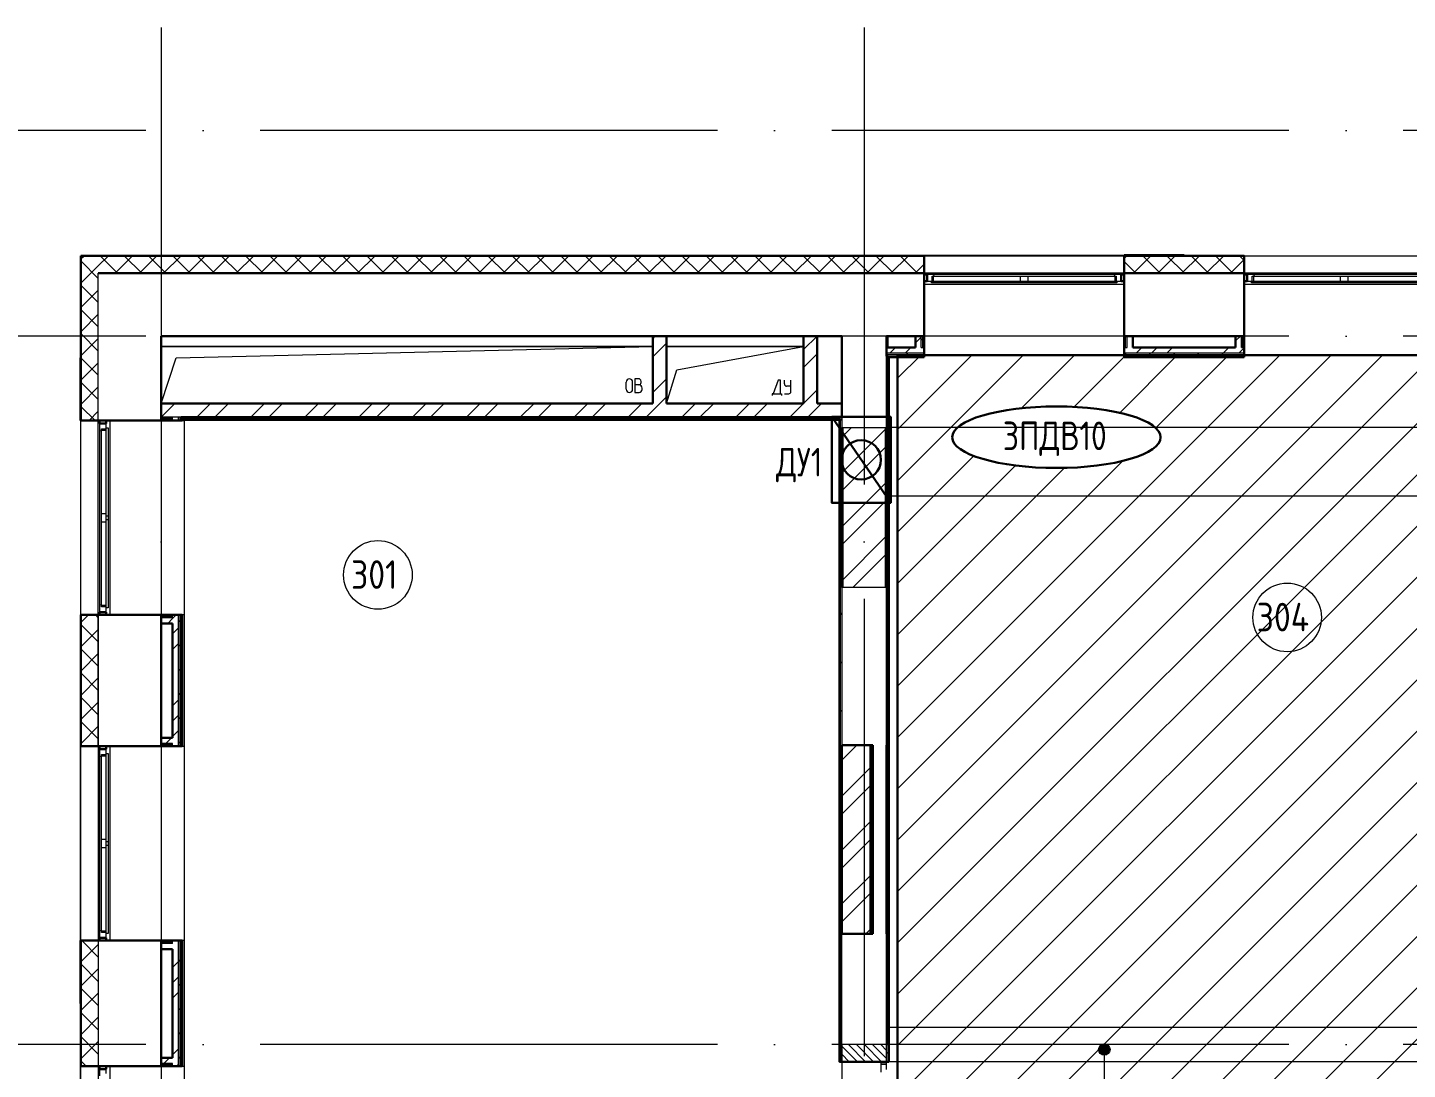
# Model space of a CAD drawing. Header units: millimetres. Extents: x -259809 to 472825, y -397243 to 31861.
# Drawn here: x 243002 to 255074, y -362069 to -352952 of the extents above; entities that cross this region are included whole.
import ezdxf

# ---------------------------------------------------------------- set-up
doc = ezdxf.new("R2010")
doc.units = ezdxf.units.MM
for name, pattern in [('ADSK_Линия сетки', [25, 20, -2.5, 0, -2.5]), ('ADSK_Сверху', [450, 300, -150]), ('ADSK_Штриховая_ш2 п1_5', [4.5, 3, -1.5])]:
    doc.linetypes.add(name, pattern=pattern)
for name, color, linetype, lineweight in [('_ Окна', 252, 'Continuous', 30), ('Аннотация', 252, 'Continuous', 18), ('Двери', 252, 'Continuous', 9), ('Линии', 7, 'Continuous', 9), ('лс', 5, 'Continuous', 30), ('Марки помещений', 252, 'Continuous', 20), ('Ограждение', 252, 'Continuous', 9), ('Окна', 252, 'Continuous', 9), ('Оси', 252, 'Continuous', 9), ('Перекрытие', 252, 'Continuous', 18), ('Стены внутренние', 252, 'Continuous', 18), ('Стены наружные', 252, 'Continuous', 18), ('Стены штриховка', 7, 'Continuous', 9)]:
    doc.layers.add(name, color=color, linetype=linetype, lineweight=lineweight)
doc.layers.add('СОТ', color=7, linetype='Continuous')
doc.styles.add('GOST 2.304 type A', font='', dxfattribs={"height": 250})
doc.styles.add('GOST Common_2', font='', dxfattribs={"width": 0.9, "height": 250})
doc.styles.get('GOST 2.304 type A').set_extended_font_data('GOST 2.304 type A')
doc.styles.get('GOST Common_2').set_extended_font_data('GOST type B')

# ---------------------------------------------------------------- blocks, each defined once
blk = doc.blocks.new('3 этаж')
at = {"layer": 'Аннотация', "lineweight": 9, "true_color": 0x636466}
h = blk.add_hatch(color=251, dxfattribs=at)
edge = h.paths.add_edge_path()
edge.add_arc((252422, -9207), 50, 0, 360)
at = {"color": 251, "lineweight": 18, "true_color": 0x636466}
for p, q in [((248471, -3053), (244171, -3053)), ((244303, -3153), (248471, -3053)), ((249791, -3053), (248591, -3053)), ((248681, -3257), (249791, -3053)), ((244171, -3553), (244303, -3153)), ((248591, -3553), (248681, -3257)), ((248238, -3427), (248238, -3365)), ((248295, -3427), (248295, -3365)), ((248346, -3336), (248316, -3336)), ((248316, -3336), (248316, -3456)), ((248369, -3369), (248369, -3359)), ((249570, -3348), (249526, -3468)), ((249589, -3348), (249570, -3348)), ((249589, -3468), (249589, -3348)), ((249623, -3382), (249623, -3348)), ((249681, -3448), (249681, -3348)), ((248349, -3389), (248316, -3389)), ((248316, -3456), (248352, -3456)), ((248379, -3429), (248379, -3419)), ((249516, -3468), (249516, -3483)), ((249526, -3468), (249516, -3468)), ((249526, -3468), (249589, -3468)), ((249589, -3468), (249599, -3468)), ((249599, -3468), (249599, -3483)), ((249623, -3468), (249661, -3468)), ((249681, -3402), (249643, -3402))]:
    blk.add_line(p, q, dxfattribs=at)
for centre, radius, start, end in [((248267, -3365), 28.7, 0, 180), ((248346, -3359), 23.3, 0, 90), ((248349, -3369), 20, 270, 0), ((248267, -3427), 28.7, 180, 0), ((248349, -3419), 30, 0, 90), ((248352, -3429), 26.7, 270, 0), ((249643, -3382), 20, 180, 270), ((249661, -3448), 20, 270, 0)]:
    blk.add_arc(centre, radius, start, end, dxfattribs=at)
at = {"layer": '_ Окна', "color": 251, "true_color": 0x636466}
for p, q in [((250871, -2423), (250846, -2423)), ((250846, -2481), (250871, -2481)), ((250871, -2481), (250871, -2423)), ((252596, -2423), (252571, -2423)), ((252571, -2423), (252571, -2481)), ((252571, -2481), (252596, -2481)), ((253671, -2423), (253646, -2423)), ((253646, -2481), (253671, -2481)), ((253671, -2481), (253671, -2423)), ((243631, -3703), (243631, -3728)), ((243631, -3728), (243689, -3728)), ((243689, -3728), (243689, -3703)), ((243689, -5378), (243631, -5378)), ((243631, -5378), (243631, -5403)), ((243689, -5403), (243689, -5378)), ((243631, -6553), (243631, -6578)), ((243631, -6578), (243689, -6578)), ((243689, -6578), (243689, -6553)), ((243689, -8228), (243631, -8228)), ((243631, -8228), (243631, -8253)), ((243689, -8253), (243689, -8228)), ((243631, -9353), (243631, -9378)), ((243631, -9378), (243689, -9378)), ((243689, -9378), (243689, -9353))]:
    blk.add_line(p, q, dxfattribs=at)
at = {"layer": '_ Окна', "color": 251, "lineweight": 18, "true_color": 0x636466}
for p, q in [((250931, -2423), (250871, -2423)), ((250871, -2423), (250871, -2481)), ((250871, -2481), (250909, -2481)), ((250917, -2481), (250917, -2440)), ((250917, -2440), (250929, -2440)), ((250935, -2440), (250931, -2423)), ((252512, -2423), (252507, -2440)), ((252571, -2423), (252512, -2423)), ((252513, -2440), (252525, -2440)), ((252525, -2440), (252525, -2481)), ((252533, -2481), (252571, -2481)), ((252571, -2481), (252571, -2423)), ((253731, -2423), (253671, -2423)), ((253671, -2423), (253671, -2481)), ((253671, -2481), (253709, -2481)), ((253717, -2481), (253717, -2440)), ((253717, -2440), (253729, -2440)), ((253735, -2440), (253731, -2423)), ((243689, -3728), (243631, -3728)), ((243631, -3728), (243631, -3788)), ((243689, -3766), (243689, -3728)), ((243631, -3788), (243648, -3792)), ((243648, -3774), (243689, -3774)), ((243648, -3786), (243648, -3774)), ((243648, -5314), (243631, -5319)), ((243631, -5319), (243631, -5378)), ((243631, -5378), (243689, -5378)), ((243648, -5332), (243648, -5320)), ((243689, -5332), (243648, -5332)), ((243689, -5378), (243689, -5340)), ((243689, -6578), (243631, -6578)), ((243631, -6578), (243631, -6638)), ((243631, -6638), (243648, -6642)), ((243648, -6624), (243689, -6624)), ((243648, -6636), (243648, -6624)), ((243689, -6616), (243689, -6578)), ((243648, -8164), (243631, -8169)), ((243631, -8169), (243631, -8228)), ((243648, -8182), (243648, -8170)), ((243689, -8182), (243648, -8182)), ((243689, -8228), (243689, -8190)), ((243631, -8228), (243689, -8228)), ((243689, -9378), (243631, -9378)), ((243631, -9378), (243631, -9438)), ((243689, -9416), (243689, -9378))]:
    blk.add_line(p, q, dxfattribs=at)
at = {"layer": 'Аннотация', "color": 251, "lineweight": 9, "true_color": 0x636466}
blk.add_line((252422, -9207), (252422, -9993), dxfattribs=at)
blk.add_circle((252422, -9207), 50, dxfattribs=at)
at = {"layer": 'Двери', "color": 251, "linetype": 'ADSK_Штриховая_ш2 п1_5', "true_color": 0x636466}
for p, q in [((250126, -9163), (250126, -9313)), ((250516, -9313), (250516, -9163)), ((250126, -9313), (250516, -9313))]:
    blk.add_line(p, q, dxfattribs=at)
at = {"layer": 'Двери', "color": 251, "linetype": 'Continuous', "lineweight": 18, "true_color": 0x636466}
for p, q in [((250183, -9163), (250333, -9313)), ((250253, -9163), (250403, -9313)), ((250324, -9163), (250474, -9313)), ((250395, -9163), (250516, -9285)), ((250466, -9163), (250516, -9214)), ((250126, -9178), (250262, -9313)), ((250126, -9248), (250191, -9313))]:
    blk.add_line(p, q, dxfattribs=at)
at = {"layer": 'Двери', "color": 251, "true_color": 0x636466}
for p, q in [((250516, -9313), (250466, -9313)), ((250466, -9313), (250466, -9333)), ((250466, -9333), (250516, -9333)), ((250516, -9333), (250466, -9333)), ((250466, -9333), (250466, -9405)), ((250516, -9333), (250516, -9313)), ((250516, -9382), (250516, -9333))]:
    blk.add_line(p, q, dxfattribs=at)
at = {"layer": 'Линии', "color": 251, "linetype": 'ADSK_Сверху', "ltscale": 200, "true_color": 0x636466}
for p, q in [((261376, -9013), (250516, -9013)), ((261376, -9313), (250516, -9313))]:
    blk.add_line(p, q, dxfattribs=at)
at = {"layer": 'Марки помещений', "color": 251, "true_color": 0x636466}
for centre in [(246067, -5053), (254022, -5425)]:
    blk.add_circle(centre, 300, dxfattribs=at)
at = {"layer": 'Ограждение', "color": 251, "true_color": 0x636466}
for p, q in [((252596, -2513), (250846, -2513)), ((255396, -2513), (253646, -2513)), ((250531, -3063), (250531, -2963)), ((243721, -3703), (243721, -5403)), ((244171, -3703), (244171, -5403)), ((244356, -3703), (244371, -3703)), ((244371, -3693), (244371, -11398)), ((244371, -3698), (250101, -3698)), ((244371, -3703), (244371, -5403)), ((250106, -3693), (250101, -3698)), ((250101, -3698), (250101, -9313)), ((258236, -3763), (250536, -3763)), ((258236, -4363), (250536, -4363)), ((250541, -9313), (250541, -4363)), ((244371, -5403), (244356, -5403)), ((243721, -6553), (243721, -8253)), ((244171, -6553), (244171, -8253)), ((244356, -6553), (244371, -6553)), ((244371, -6553), (244371, -8253)), ((244371, -8253), (244356, -8253)), ((243721, -9353), (243721, -11053)), ((244171, -9353), (244171, -11053)), ((244356, -9353), (244371, -9353)), ((244371, -9353), (244371, -11053)), ((250106, -9313), (250101, -9313)), ((250541, -9313), (250536, -9313))]:
    blk.add_line(p, q, dxfattribs=at)
at = {"layer": 'Окна', "color": 251, "true_color": 0x636466}
for p, q in [((250909, -2481), (251706, -2481)), ((250909, -2498), (250909, -2481)), ((251706, -2498), (250909, -2498)), ((250929, -2440), (251686, -2440)), ((250929, -2481), (250929, -2440)), ((252512, -2423), (250931, -2423)), ((251686, -2440), (251756, -2440)), ((251686, -2440), (251686, -2481)), ((251706, -2481), (251736, -2481)), ((251706, -2481), (251706, -2498)), ((251736, -2498), (251706, -2498)), ((251736, -2481), (252533, -2481)), ((251736, -2498), (251736, -2481)), ((252533, -2498), (251736, -2498)), ((251756, -2440), (252513, -2440)), ((251756, -2481), (251756, -2440)), ((252513, -2440), (252513, -2481)), ((252533, -2481), (252533, -2498)), ((253709, -2481), (254506, -2481)), ((253709, -2498), (253709, -2481)), ((254506, -2498), (253709, -2498)), ((253729, -2440), (254486, -2440)), ((253729, -2481), (253729, -2440)), ((255312, -2423), (253731, -2423)), ((254486, -2440), (254556, -2440)), ((254486, -2440), (254486, -2481)), ((254506, -2481), (254536, -2481)), ((254506, -2481), (254506, -2498)), ((254536, -2498), (254506, -2498)), ((254536, -2481), (255333, -2481)), ((254536, -2498), (254536, -2481)), ((255333, -2498), (254536, -2498)), ((254556, -2440), (255313, -2440)), ((254556, -2481), (254556, -2440)), ((243631, -3788), (243631, -5319)), ((243648, -4518), (243648, -3786)), ((243648, -3786), (243689, -3786)), ((243689, -4538), (243689, -3766)), ((243689, -3766), (243706, -3766)), ((243706, -3766), (243706, -4538)), ((243648, -4588), (243648, -4518)), ((243689, -4518), (243648, -4518)), ((243689, -4568), (243689, -4538)), ((243706, -4538), (243689, -4538)), ((243689, -5340), (243689, -4568)), ((243689, -4568), (243706, -4568)), ((243706, -4538), (243706, -4568)), ((243706, -4568), (243706, -5340)), ((243648, -5320), (243648, -4588)), ((243648, -4588), (243689, -4588)), ((243689, -5320), (243648, -5320)), ((243706, -5340), (243689, -5340)), ((243631, -6638), (243631, -8169)), ((243648, -7368), (243648, -6636)), ((243648, -6636), (243689, -6636)), ((243689, -7388), (243689, -6616)), ((243689, -6616), (243706, -6616)), ((243706, -6616), (243706, -7388)), ((243648, -7438), (243648, -7368)), ((243689, -7368), (243648, -7368)), ((243648, -8170), (243648, -7438)), ((243648, -7438), (243689, -7438)), ((243689, -7418), (243689, -7388)), ((243706, -7388), (243689, -7388)), ((243689, -8190), (243689, -7418)), ((243689, -7418), (243706, -7418)), ((243706, -7388), (243706, -7418)), ((243706, -7418), (243706, -8190)), ((243689, -8170), (243648, -8170)), ((243706, -8190), (243689, -8190))]:
    blk.add_line(p, q, dxfattribs=at)
at = {"layer": 'Оси', "color": 251, "linetype": 'ADSK_Линия сетки', "ltscale": 200, "true_color": 0x636466}
for p, q in [((244171, -263), (244171, -31390)), ((250321, -263), (250321, -31390)), ((314039, -1163), (237099, -1163)), ((314039, -2963), (237099, -2963)), ((314039, -9163), (237099, -9163))]:
    blk.add_line(p, q, dxfattribs=at)
at = {"layer": 'Перекрытие', "color": 251, "true_color": 0x636466}
for p, q in [((244171, -3053), (248471, -3053)), ((248591, -3053), (249791, -3053))]:
    blk.add_line(p, q, dxfattribs=at)
at = {"layer": 'Стены внутренние', "color": 251, "lineweight": 30, "true_color": 0x636466}
for p, q in [((243469, -2261), (243469, -3703)), ((250846, -2261), (243469, -2261)), ((250846, -2413), (250846, -2261)), ((253646, -2261), (252596, -2261)), ((252596, -2261), (252596, -2413)), ((253646, -2413), (253646, -2261)), ((250846, -2413), (243621, -2413)), ((243621, -2413), (250846, -2413)), ((250846, -2963), (250846, -2413)), ((253646, -2413), (252596, -2413)), ((252596, -2413), (252596, -2963)), ((252596, -2413), (253646, -2413)), ((253646, -2963), (253646, -2413)), ((244171, -3553), (244171, -2963)), ((244171, -2963), (248471, -2963)), ((248591, -2963), (249791, -2963)), ((249911, -2963), (250126, -2963)), ((250126, -2963), (250126, -3553)), ((250516, -2963), (250771, -2963)), ((250516, -3063), (250516, -2963)), ((252671, -2963), (253571, -2963)), ((243469, -3703), (244171, -3703)), ((250126, -3763), (250131, -3763)), ((250511, -3763), (250516, -3763)), ((250131, -5163), (250126, -5163)), ((250516, -5163), (250511, -5163)), ((244171, -5403), (243469, -5403)), ((243469, -5403), (243469, -6553)), ((244171, -6478), (244171, -5478)), ((243469, -6553), (244171, -6553)), ((250126, -6543), (250396, -6543)), ((250396, -6543), (250396, -8193)), ((250516, -8193), (250516, -6543)), ((250396, -8193), (250126, -8193)), ((244171, -8253), (243469, -8253)), ((243469, -8253), (243469, -9353)), ((244171, -9278), (244171, -8328)), ((243469, -9353), (244171, -9353)), ((250126, -9313), (250516, -9313))]:
    blk.add_line(p, q, dxfattribs=at)
at = {"layer": 'Стены внутренние', "color": 251, "linetype": 'Continuous', "lineweight": 9, "true_color": 0x636466}
for p, q in [((243471, -2285), (243493, -2263)), ((243621, -2348), (243706, -2263)), ((243789, -2413), (243639, -2263)), ((243768, -2413), (243918, -2263)), ((244001, -2413), (243851, -2263)), ((243940, -2263), (243939, -2261)), ((243980, -2413), (244130, -2263)), ((244213, -2413), (244063, -2263)), ((244192, -2413), (244342, -2263)), ((244425, -2413), (244275, -2263)), ((244404, -2413), (244554, -2263)), ((244638, -2413), (244488, -2263)), ((244616, -2413), (244766, -2263)), ((244850, -2413), (244700, -2263)), ((244828, -2413), (244978, -2263)), ((245062, -2413), (244912, -2263)), ((245040, -2413), (245190, -2263)), ((245274, -2413), (245124, -2263)), ((245253, -2413), (245403, -2263)), ((245265, -2261), (245263, -2263)), ((245486, -2413), (245336, -2263)), ((245348, -2263), (245346, -2261)), ((245465, -2413), (245615, -2263)), ((245698, -2413), (245548, -2263)), ((245677, -2413), (245827, -2263)), ((245910, -2413), (245760, -2263)), ((245889, -2413), (246039, -2263)), ((245934, -2263), (245933, -2261)), ((246122, -2413), (245972, -2263)), ((246086, -2261), (246085, -2263)), ((246101, -2413), (246251, -2263)), ((246335, -2413), (246185, -2263)), ((246313, -2413), (246463, -2263)), ((246320, -2261), (246319, -2263)), ((246547, -2413), (246397, -2263)), ((246525, -2413), (246675, -2263)), ((246759, -2413), (246609, -2263)), ((246737, -2413), (246887, -2263)), ((246971, -2413), (246821, -2263)), ((246950, -2413), (247100, -2263)), ((247183, -2413), (247033, -2263)), ((247141, -2263), (247140, -2263)), ((247162, -2413), (247312, -2263)), ((247395, -2413), (247245, -2263)), ((247374, -2413), (247524, -2263)), ((247607, -2413), (247457, -2263)), ((247586, -2413), (247736, -2263)), ((247820, -2413), (247670, -2263)), ((247798, -2413), (247948, -2263)), ((247811, -2263), (247810, -2261)), ((248032, -2413), (247882, -2263)), ((248010, -2413), (248160, -2263)), ((248244, -2413), (248094, -2263)), ((248222, -2413), (248372, -2263)), ((248456, -2413), (248306, -2263)), ((248435, -2413), (248585, -2263)), ((248668, -2413), (248518, -2263)), ((248647, -2413), (248797, -2263)), ((248880, -2413), (248730, -2263)), ((248859, -2413), (249009, -2263)), ((248901, -2261), (248901, -2262)), ((249092, -2413), (248942, -2263)), ((249071, -2413), (249221, -2263)), ((249136, -2261), (249135, -2263)), ((249304, -2413), (249154, -2263)), ((249219, -2263), (249218, -2261)), ((249283, -2413), (249433, -2263)), ((249517, -2413), (249367, -2263)), ((249495, -2413), (249645, -2263)), ((249729, -2413), (249579, -2263)), ((249707, -2413), (249857, -2263)), ((249941, -2413), (249791, -2263)), ((249919, -2413), (250069, -2263)), ((249957, -2261), (249956, -2263)), ((250153, -2413), (250003, -2263)), ((250132, -2413), (250282, -2263)), ((250365, -2413), (250215, -2263)), ((250344, -2413), (250494, -2263)), ((250577, -2413), (250427, -2263)), ((250556, -2413), (250706, -2263)), ((250627, -2263), (250626, -2261)), ((250789, -2413), (250639, -2263)), ((252598, -2280), (252615, -2263)), ((252677, -2413), (252827, -2263)), ((252911, -2413), (252761, -2263)), ((252773, -2261), (252772, -2263)), ((252889, -2413), (253039, -2263)), ((253123, -2413), (252973, -2263)), ((253007, -2261), (253006, -2263)), ((253091, -2263), (253089, -2261)), ((253101, -2413), (253251, -2263)), ((253335, -2413), (253185, -2263)), ((253314, -2413), (253464, -2263)), ((253547, -2413), (253397, -2263)), ((253644, -2299), (253609, -2263)), ((243621, -2458), (243471, -2308)), ((243471, -2498), (243621, -2348)), ((250768, -2413), (250844, -2337)), ((252699, -2413), (252598, -2313)), ((253526, -2413), (253644, -2295)), ((243471, -2502), (243471, -2502)), ((243621, -2670), (243471, -2520)), ((243471, -2710), (243621, -2560)), ((243621, -2882), (243471, -2732)), ((243471, -2922), (243621, -2772)), ((243621, -3094), (243471, -2944)), ((243471, -3134), (243621, -2984)), ((243471, -3112), (243471, -3112)), ((243621, -3306), (243471, -3156)), ((243471, -3346), (243621, -3196)), ((243471, -3315), (243471, -3315)), ((243621, -3519), (243471, -3369)), ((243471, -3558), (243621, -3408)), ((243594, -3703), (243471, -3581)), ((243471, -3620), (243471, -3620)), ((243540, -3701), (243621, -3620)), ((243471, -3687), (243469, -3684)), ((243481, -3703), (243480, -3701)), ((243471, -5467), (243533, -5405)), ((243621, -5428), (243597, -5403)), ((243621, -5640), (243471, -5490)), ((243471, -5680), (243621, -5530)), ((243471, -5550), (243471, -5550)), ((243621, -5852), (243471, -5702)), ((243471, -5892), (243621, -5742)), ((243471, -5855), (243471, -5855)), ((243621, -6064), (243471, -5914)), ((243471, -6104), (243621, -5954)), ((243621, -6276), (243471, -6126)), ((243471, -6316), (243621, -6166)), ((243621, -6488), (243471, -6338)), ((243471, -6528), (243621, -6378)), ((243471, -6465), (243471, -6465)), ((243472, -6551), (243471, -6551)), ((243471, -8437), (243621, -8287)), ((243621, -8398), (243479, -8255)), ((243621, -8610), (243471, -8460)), ((243471, -8649), (243621, -8499)), ((243621, -8822), (243471, -8672)), ((243471, -8700), (243471, -8700)), ((243471, -8862), (243621, -8712)), ((243621, -9034), (243471, -8884)), ((243471, -8903), (243471, -8903)), ((243471, -9074), (243621, -8924)), ((243621, -9246), (243471, -9096)), ((243471, -9286), (243621, -9136)), ((243471, -9208), (243471, -9208)), ((243515, -9351), (243471, -9308)), ((243616, -9353), (243621, -9348))]:
    blk.add_line(p, q, dxfattribs=at)
at = {"layer": 'Стены внутренние', "color": 251, "true_color": 0x636466}
for p, q in [((250846, -2261), (252596, -2261)), ((253646, -2261), (255396, -2261)), ((243621, -6553), (243621, -2413)), ((252596, -2413), (250846, -2413)), ((255396, -2413), (253646, -2413)), ((250516, -3763), (250516, -3138)), ((243469, -5403), (243469, -3703)), ((250126, -3673), (250126, -3763)), ((250131, -3763), (250511, -3763)), ((250126, -5163), (250126, -6543)), ((250511, -5163), (250131, -5163)), ((250516, -6543), (250516, -5163)), ((243621, -5403), (243621, -18313)), ((243469, -8253), (243469, -6553)), ((250516, -9313), (250516, -8193)), ((243469, -11053), (243469, -9353)), ((250126, -9313), (250126, -9743))]:
    blk.add_line(p, q, dxfattribs=at)
at = {"layer": 'Стены наружные', "color": 251, "true_color": 0x636466}
for p, q in [((250321, -2256), (252596, -2256)), ((250321, -2261), (250321, -2256)), ((250326, -2256), (250326, -2261)), ((253121, -2256), (253646, -2256)), ((253646, -2261), (253646, -2256)), ((250524, -2978), (250524, -2963)), ((250531, -2978), (250524, -2978)), ((243464, -5978), (243464, -5403)), ((243469, -5403), (243464, -5403)), ((243469, -5978), (243464, -5978)), ((243464, -8253), (243464, -5982)), ((243469, -5982), (243464, -5982)), ((250126, -9313), (250126, -8193)), ((243464, -11603), (243464, -8803)), ((243469, -9353), (243464, -9353))]:
    blk.add_line(p, q, dxfattribs=at)
at = {"layer": 'Стены наружные', "color": 251, "lineweight": 30, "true_color": 0x636466}
for p, q in [((253121, -2256), (252596, -2256)), ((252596, -2256), (252596, -2261)), ((253121, -2261), (253121, -2256)), ((248471, -2963), (248471, -3553)), ((248591, -2963), (248471, -2963)), ((248591, -3553), (248591, -2963)), ((249791, -2963), (249791, -3553)), ((249911, -2963), (249791, -2963)), ((249911, -3553), (249911, -2963)), ((250771, -2963), (250771, -3063)), ((250846, -2963), (250771, -2963)), ((250846, -3148), (250846, -2963)), ((252596, -2963), (252596, -3148)), ((252671, -2963), (252596, -2963)), ((252671, -3063), (252671, -2963)), ((253571, -2963), (253571, -3063)), ((253646, -2963), (253571, -2963)), ((253646, -3148), (253646, -2963)), ((250771, -3063), (250516, -3063)), ((250516, -3063), (250516, -3138)), ((250516, -3138), (250531, -3138)), ((253571, -3063), (252671, -3063)), ((243464, -3153), (243464, -3703)), ((243469, -3153), (243464, -3153)), ((250531, -9163), (250531, -3143)), ((250536, -3148), (250846, -3148)), ((250536, -9313), (250536, -3148)), ((252596, -3148), (253646, -3148)), ((248471, -3553), (244171, -3553)), ((244171, -3553), (244171, -3703)), ((249791, -3553), (248591, -3553)), ((250126, -3553), (249911, -3553)), ((250126, -3673), (250126, -3553)), ((243464, -3703), (243469, -3703)), ((244171, -3703), (244356, -3703)), ((244346, -3673), (250126, -3673)), ((244346, -3673), (244346, -3688)), ((244351, -3688), (250111, -3688)), ((244351, -3693), (244351, -3688)), ((244356, -3693), (250106, -3693)), ((244356, -3703), (244356, -3693)), ((250106, -3693), (250106, -9313)), ((250111, -3688), (250111, -3693)), ((250126, -5163), (250126, -3763)), ((250131, -3763), (250131, -5163)), ((250511, -5163), (250511, -3763)), ((250516, -3763), (250516, -5163)), ((244356, -5403), (244171, -5403)), ((244171, -5403), (244171, -5478)), ((244356, -6553), (244356, -5403)), ((244171, -5478), (244271, -5478)), ((244271, -5478), (244271, -6478)), ((244271, -6478), (244171, -6478)), ((244171, -6478), (244171, -6553)), ((244171, -6553), (244356, -6553)), ((250126, -6543), (250126, -8193)), ((250376, -8193), (250376, -6543)), ((243464, -8253), (243464, -8803)), ((243469, -8253), (243464, -8253)), ((244356, -8253), (244171, -8253)), ((244171, -8253), (244171, -8328)), ((244171, -8328), (244271, -8328)), ((244271, -8328), (244271, -9278)), ((244356, -9353), (244356, -8253)), ((243464, -8803), (243469, -8803)), ((244271, -9278), (244171, -9278)), ((244171, -9278), (244171, -9353)), ((244171, -9353), (244356, -9353)), ((250106, -9313), (250126, -9313)), ((250516, -9313), (250536, -9313))]:
    blk.add_line(p, q, dxfattribs=at)
at = {"layer": 'Стены наружные', "color": 251, "linetype": 'Continuous', "lineweight": 9, "true_color": 0x636466}
for p, q in [((252776, -2256), (252773, -2261)), ((253010, -2256), (253007, -2261)), ((253089, -2261), (253087, -2256)), ((248471, -2987), (248494, -2963)), ((249791, -3081), (249909, -2963)), ((250771, -3022), (250821, -2972)), ((250821, -2996), (250834, -2984)), ((250834, -2984), (250846, -2971)), ((253571, -3005), (253613, -2963)), ((248471, -3144), (248591, -3024)), ((249791, -3238), (249911, -3118)), ((250545, -3113), (250595, -3063)), ((250674, -3143), (250679, -3138)), ((250679, -3138), (250692, -3126)), ((250680, -3113), (250730, -3063)), ((250692, -3126), (250704, -3113)), ((252596, -3131), (252601, -3126)), ((252601, -3126), (252614, -3113)), ((252700, -3113), (252750, -3063)), ((252796, -3143), (252801, -3138)), ((252801, -3138), (252813, -3126)), ((252813, -3126), (252826, -3113)), ((252835, -3113), (252885, -3063)), ((252969, -3113), (253019, -3063)), ((253013, -3138), (253025, -3126)), ((253025, -3126), (253038, -3113)), ((253220, -3143), (253225, -3138)), ((253225, -3138), (253237, -3126)), ((253237, -3126), (253250, -3113)), ((253437, -3138), (253450, -3126)), ((253450, -3126), (253462, -3113)), ((253463, -3113), (253513, -3063)), ((253598, -3113), (253646, -3065)), ((250531, -3145), (250533, -3143)), ((250531, -3216), (250536, -3211)), ((250599, -3148), (250604, -3143)), ((250669, -3148), (250674, -3143)), ((250740, -3148), (250745, -3143)), ((250811, -3148), (250816, -3143)), ((252649, -3148), (252654, -3143)), ((252720, -3148), (252725, -3143)), ((252791, -3148), (252796, -3143)), ((252861, -3148), (252866, -3143)), ((252932, -3148), (252937, -3143)), ((253003, -3148), (253008, -3143)), ((253074, -3148), (253079, -3143)), ((253144, -3148), (253149, -3143)), ((253215, -3148), (253220, -3143)), ((253286, -3148), (253291, -3143)), ((253356, -3148), (253361, -3143)), ((253427, -3148), (253432, -3143)), ((253498, -3148), (253503, -3143)), ((253569, -3148), (253574, -3143)), ((253639, -3148), (253644, -3143)), ((253644, -3143), (253646, -3141)), ((248471, -3458), (248591, -3338)), ((250531, -3286), (250536, -3281)), ((250531, -3357), (250536, -3352)), ((248533, -3553), (248591, -3495)), ((249791, -3552), (249911, -3432)), ((250531, -3428), (250536, -3423)), ((250531, -3499), (250536, -3494)), ((243468, -3544), (243464, -3551)), ((244171, -3672), (244290, -3553)), ((244484, -3673), (244604, -3553)), ((244641, -3673), (244761, -3553)), ((244956, -3673), (245076, -3553)), ((245113, -3673), (245233, -3553)), ((245427, -3673), (245547, -3553)), ((245584, -3673), (245704, -3553)), ((245899, -3673), (246019, -3553)), ((246056, -3673), (246176, -3553)), ((246370, -3673), (246490, -3553)), ((246527, -3673), (246647, -3553)), ((246842, -3673), (246962, -3553)), ((246999, -3673), (247119, -3553)), ((247313, -3673), (247433, -3553)), ((247470, -3673), (247590, -3553)), ((247784, -3673), (247904, -3553)), ((247942, -3673), (248062, -3553)), ((248256, -3673), (248376, -3553)), ((248413, -3673), (248533, -3553)), ((248727, -3673), (248847, -3553)), ((248885, -3673), (249005, -3553)), ((249199, -3673), (249319, -3553)), ((249356, -3673), (249476, -3553)), ((249670, -3673), (249790, -3553)), ((249827, -3673), (249887, -3613)), ((249887, -3613), (249911, -3590)), ((249911, -3590), (249947, -3553)), ((250531, -3569), (250536, -3564)), ((243469, -3684), (243469, -3683)), ((244175, -3703), (244187, -3691)), ((244187, -3691), (244200, -3678)), ((244397, -3693), (244402, -3688)), ((244468, -3693), (244473, -3688)), ((244538, -3693), (244543, -3688)), ((244609, -3693), (244614, -3688)), ((244614, -3688), (244629, -3673)), ((244680, -3693), (244685, -3688)), ((244750, -3693), (244755, -3688)), ((244821, -3693), (244826, -3688)), ((244892, -3693), (244897, -3688)), ((244963, -3693), (244968, -3688)), ((245033, -3693), (245038, -3688)), ((245038, -3688), (245053, -3673)), ((245104, -3693), (245109, -3688)), ((245175, -3693), (245180, -3688)), ((245245, -3693), (245250, -3688)), ((245316, -3693), (245321, -3688)), ((245387, -3693), (245392, -3688)), ((245457, -3693), (245462, -3688)), ((245462, -3688), (245477, -3673)), ((245528, -3693), (245533, -3688)), ((245599, -3693), (245604, -3688)), ((245670, -3693), (245675, -3688)), ((245740, -3693), (245745, -3688)), ((245811, -3693), (245816, -3688)), ((245882, -3693), (245887, -3688)), ((245887, -3688), (245902, -3673)), ((245952, -3693), (245957, -3688)), ((246023, -3693), (246028, -3688)), ((246094, -3693), (246099, -3688)), ((246165, -3693), (246170, -3688)), ((246235, -3693), (246240, -3688)), ((246306, -3693), (246311, -3688)), ((246311, -3688), (246326, -3673)), ((246377, -3693), (246382, -3688)), ((246447, -3693), (246452, -3688)), ((246518, -3693), (246523, -3688)), ((246589, -3693), (246594, -3688)), ((246660, -3693), (246665, -3688)), ((246730, -3693), (246735, -3688)), ((246735, -3688), (246750, -3673)), ((246801, -3693), (246806, -3688)), ((246872, -3693), (246877, -3688)), ((246942, -3693), (246947, -3688)), ((247013, -3693), (247018, -3688)), ((247084, -3693), (247089, -3688)), ((247155, -3693), (247160, -3688)), ((247160, -3688), (247175, -3673)), ((247225, -3693), (247230, -3688)), ((247296, -3693), (247301, -3688)), ((247367, -3693), (247372, -3688)), ((247437, -3693), (247442, -3688)), ((247508, -3693), (247513, -3688)), ((247579, -3693), (247584, -3688)), ((247584, -3688), (247599, -3673)), ((247650, -3693), (247655, -3688)), ((247720, -3693), (247725, -3688)), ((247791, -3693), (247796, -3688)), ((247862, -3693), (247867, -3688)), ((247932, -3693), (247937, -3688)), ((248003, -3693), (248008, -3688)), ((248008, -3688), (248023, -3673)), ((248074, -3693), (248079, -3688)), ((248145, -3693), (248150, -3688)), ((248215, -3693), (248220, -3688)), ((248286, -3693), (248291, -3688)), ((248357, -3693), (248362, -3688)), ((248427, -3693), (248432, -3688)), ((248432, -3688), (248447, -3673)), ((248498, -3693), (248503, -3688)), ((248569, -3693), (248574, -3688)), ((248639, -3693), (248644, -3688)), ((248710, -3693), (248715, -3688)), ((248781, -3693), (248786, -3688)), ((248852, -3693), (248857, -3688)), ((248857, -3688), (248872, -3673)), ((248922, -3693), (248927, -3688)), ((248993, -3693), (248998, -3688)), ((249064, -3693), (249069, -3688)), ((249134, -3693), (249139, -3688)), ((249205, -3693), (249210, -3688)), ((249276, -3693), (249281, -3688)), ((249281, -3688), (249296, -3673)), ((249347, -3693), (249352, -3688)), ((249417, -3693), (249422, -3688)), ((249488, -3693), (249493, -3688)), ((249559, -3693), (249564, -3688)), ((249629, -3693), (249634, -3688)), ((249700, -3693), (249705, -3688)), ((249705, -3688), (249720, -3673)), ((249771, -3693), (249776, -3688)), ((249842, -3693), (249847, -3688)), ((249912, -3693), (249917, -3688)), ((249983, -3693), (249988, -3688)), ((250054, -3693), (250059, -3688)), ((250106, -3711), (250111, -3706)), ((250111, -3706), (250126, -3691)), ((250531, -3640), (250536, -3635)), ((250531, -3711), (250536, -3706)), ((250106, -3782), (250111, -3777)), ((250106, -3853), (250111, -3848)), ((250131, -3841), (250209, -3763)), ((250131, -4155), (250511, -3775)), ((250531, -3781), (250536, -3776)), ((250531, -3852), (250536, -3847)), ((250106, -3924), (250111, -3919)), ((250131, -4312), (250511, -3932)), ((250531, -3923), (250536, -3918)), ((250106, -3994), (250111, -3989)), ((250106, -4065), (250111, -4060)), ((250531, -3994), (250536, -3989)), ((250531, -4064), (250536, -4059)), ((250106, -4136), (250111, -4131)), ((250106, -4206), (250111, -4201)), ((250111, -4131), (250126, -4116)), ((250531, -4135), (250536, -4130)), ((250531, -4206), (250536, -4201)), ((250106, -4277), (250111, -4272)), ((250106, -4348), (250111, -4343)), ((250131, -4627), (250511, -4247)), ((250531, -4276), (250536, -4271)), ((250531, -4347), (250536, -4342)), ((250106, -4419), (250111, -4414)), ((250131, -4784), (250511, -4404)), ((250531, -4418), (250536, -4413)), ((250106, -4489), (250111, -4484)), ((250106, -4560), (250111, -4555)), ((250111, -4555), (250126, -4540)), ((250531, -4489), (250536, -4484)), ((250531, -4559), (250536, -4554)), ((250106, -4631), (250111, -4626)), ((250106, -4701), (250111, -4696)), ((250531, -4630), (250536, -4625)), ((250531, -4701), (250536, -4696)), ((250106, -4772), (250111, -4767)), ((250131, -5098), (250511, -4718)), ((250531, -4771), (250536, -4766)), ((250106, -4843), (250111, -4838)), ((250106, -4914), (250111, -4909)), ((250223, -5163), (250511, -4875)), ((250531, -4842), (250536, -4837)), ((250531, -4913), (250536, -4908)), ((250106, -4984), (250111, -4979)), ((250106, -5055), (250111, -5050)), ((250111, -4979), (250126, -4964)), ((250531, -4984), (250536, -4979)), ((250531, -5054), (250536, -5049)), ((250106, -5126), (250111, -5121)), ((250531, -5125), (250536, -5120)), ((250531, -5196), (250536, -5191)), ((250106, -5196), (250111, -5191)), ((250106, -5267), (250111, -5262)), ((250531, -5266), (250536, -5261)), ((244171, -5404), (244172, -5403)), ((244271, -5435), (244303, -5403)), ((244351, -5436), (244356, -5431)), ((250106, -5338), (250111, -5333)), ((250106, -5409), (250111, -5404)), ((250111, -5404), (250126, -5389)), ((250531, -5337), (250536, -5332)), ((250531, -5408), (250536, -5403)), ((244228, -5478), (244271, -5435)), ((244271, -5570), (244321, -5520)), ((244321, -5466), (244334, -5453)), ((244334, -5453), (244346, -5441)), ((244351, -5507), (244356, -5502)), ((250106, -5479), (250111, -5474)), ((250106, -5550), (250111, -5545)), ((250531, -5479), (250536, -5474)), ((250531, -5549), (250536, -5544)), ((244271, -5705), (244321, -5655)), ((244321, -5678), (244334, -5666)), ((244334, -5666), (244346, -5653)), ((244346, -5653), (244351, -5648)), ((244351, -5577), (244356, -5572)), ((244351, -5648), (244356, -5643)), ((250106, -5621), (250111, -5616)), ((250531, -5620), (250536, -5615)), ((244351, -5719), (244356, -5714)), ((244351, -5790), (244356, -5785)), ((250106, -5691), (250111, -5686)), ((250106, -5762), (250111, -5757)), ((250531, -5691), (250536, -5686)), ((250531, -5761), (250536, -5756)), ((244321, -5890), (244334, -5878)), ((244334, -5878), (244346, -5865)), ((244351, -5860), (244356, -5855)), ((250106, -5833), (250111, -5828)), ((250106, -5904), (250111, -5899)), ((250111, -5828), (250126, -5813)), ((250531, -5832), (250536, -5827)), ((250531, -5903), (250536, -5898)), ((244351, -5931), (244356, -5926)), ((244351, -6002), (244356, -5997)), ((250106, -5974), (250111, -5969)), ((250531, -5973), (250536, -5968)), ((244271, -6198), (244321, -6148)), ((244321, -6102), (244334, -6090)), ((244334, -6090), (244346, -6077)), ((244346, -6077), (244351, -6072)), ((244351, -6072), (244356, -6067)), ((244351, -6143), (244356, -6138)), ((250106, -6045), (250111, -6040)), ((250106, -6116), (250111, -6111)), ((250531, -6044), (250536, -6039)), ((250531, -6115), (250536, -6110)), ((244351, -6214), (244356, -6209)), ((250106, -6186), (250111, -6181)), ((250106, -6257), (250111, -6252)), ((250111, -6252), (250126, -6237)), ((250531, -6186), (250536, -6181)), ((250531, -6256), (250536, -6251)), ((244271, -6333), (244321, -6283)), ((244321, -6315), (244334, -6302)), ((244334, -6302), (244346, -6290)), ((244351, -6285), (244356, -6280)), ((244351, -6355), (244356, -6350)), ((250106, -6328), (250111, -6323)), ((250106, -6398), (250111, -6393)), ((250531, -6327), (250536, -6322)), ((250531, -6398), (250536, -6393)), ((244211, -6528), (244261, -6478)), ((244271, -6468), (244321, -6418)), ((244321, -6527), (244334, -6514)), ((244334, -6514), (244346, -6502)), ((244346, -6502), (244351, -6497)), ((244351, -6426), (244356, -6421)), ((244351, -6497), (244356, -6492)), ((250106, -6469), (250111, -6464)), ((250531, -6468), (250536, -6463)), ((250106, -6540), (250111, -6535)), ((250106, -6611), (250111, -6606)), ((250126, -6675), (250258, -6543)), ((250531, -6539), (250536, -6534)), ((250531, -6610), (250536, -6605)), ((250106, -6681), (250111, -6676)), ((250106, -6752), (250111, -6747)), ((250111, -6676), (250126, -6661)), ((250126, -6989), (250376, -6739)), ((250531, -6681), (250536, -6676)), ((250531, -6751), (250536, -6746)), ((250106, -6823), (250111, -6818)), ((250531, -6822), (250536, -6817)), ((250106, -6893), (250111, -6888)), ((250106, -6964), (250111, -6959)), ((250126, -7146), (250376, -6896)), ((250531, -6893), (250536, -6888)), ((250531, -6963), (250536, -6958)), ((250106, -7035), (250111, -7030)), ((250106, -7106), (250111, -7101)), ((250111, -7101), (250126, -7086)), ((250531, -7034), (250536, -7029)), ((250531, -7105), (250536, -7100)), ((250106, -7176), (250111, -7171)), ((250106, -7247), (250111, -7242)), ((250126, -7461), (250376, -7211)), ((250531, -7176), (250536, -7171)), ((250531, -7246), (250536, -7241)), ((250106, -7318), (250111, -7313)), ((250531, -7317), (250536, -7312)), ((250106, -7388), (250111, -7383)), ((250106, -7459), (250111, -7454)), ((250126, -7618), (250376, -7368)), ((250531, -7388), (250536, -7383)), ((250531, -7458), (250536, -7453)), ((250106, -7530), (250111, -7525)), ((250106, -7601), (250111, -7596)), ((250111, -7525), (250126, -7510)), ((250531, -7529), (250536, -7524)), ((250531, -7600), (250536, -7595)), ((250106, -7671), (250111, -7666)), ((250126, -7932), (250376, -7682)), ((250531, -7671), (250536, -7666)), ((250106, -7742), (250111, -7737)), ((250106, -7813), (250111, -7808)), ((250126, -8089), (250376, -7839)), ((250531, -7741), (250536, -7736)), ((250531, -7812), (250536, -7807)), ((250106, -7883), (250111, -7878)), ((250106, -7954), (250111, -7949)), ((250111, -7949), (250126, -7934)), ((250531, -7883), (250536, -7878)), ((250531, -7953), (250536, -7948)), ((250106, -8025), (250111, -8020)), ((250531, -8024), (250536, -8019)), ((250106, -8096), (250111, -8091)), ((250106, -8166), (250111, -8161)), ((250336, -8193), (250376, -8153)), ((250531, -8095), (250536, -8090)), ((250531, -8166), (250536, -8161)), ((244267, -8278), (244271, -8274)), ((244351, -8264), (244356, -8259)), ((250106, -8237), (250111, -8232)), ((250106, -8308), (250111, -8303)), ((250531, -8236), (250536, -8231)), ((250531, -8307), (250536, -8302)), ((244271, -8488), (244321, -8438)), ((244321, -8436), (244334, -8423)), ((244334, -8423), (244346, -8411)), ((244351, -8335), (244356, -8330)), ((244351, -8406), (244356, -8401)), ((250106, -8378), (250111, -8373)), ((250106, -8449), (250111, -8444)), ((250111, -8373), (250126, -8358)), ((250531, -8378), (250536, -8373)), ((250531, -8448), (250536, -8443)), ((244351, -8477), (244356, -8472)), ((244351, -8547), (244356, -8542)), ((250106, -8520), (250111, -8515)), ((250531, -8519), (250536, -8514)), ((244271, -8623), (244321, -8573)), ((244321, -8648), (244334, -8635)), ((244334, -8635), (244346, -8623)), ((244346, -8623), (244351, -8618)), ((244351, -8618), (244356, -8613)), ((244351, -8689), (244356, -8684)), ((250106, -8591), (250111, -8586)), ((250106, -8661), (250111, -8656)), ((250531, -8590), (250536, -8585)), ((250531, -8660), (250536, -8655)), ((244271, -8758), (244321, -8708)), ((244351, -8759), (244356, -8754)), ((250106, -8732), (250111, -8727)), ((250106, -8803), (250111, -8798)), ((250111, -8798), (250126, -8783)), ((250531, -8731), (250536, -8726)), ((250531, -8802), (250536, -8797)), ((244321, -8860), (244334, -8848)), ((244334, -8848), (244346, -8835)), ((244351, -8830), (244356, -8825)), ((244351, -8901), (244356, -8896)), ((250106, -8873), (250111, -8868)), ((250531, -8873), (250536, -8868)), ((244334, -9060), (244346, -9047)), ((244346, -9047), (244351, -9042)), ((244351, -8972), (244356, -8967)), ((244351, -9042), (244356, -9037)), ((250106, -8944), (250111, -8939)), ((250106, -9015), (250111, -9010)), ((250531, -8943), (250536, -8938)), ((250531, -9014), (250536, -9009)), ((244321, -9072), (244334, -9060)), ((244351, -9113), (244356, -9108)), ((250106, -9085), (250111, -9080)), ((250106, -9156), (250111, -9151)), ((250531, -9085), (250536, -9080)), ((250531, -9155), (250536, -9150)), ((244195, -9328), (244245, -9278)), ((244271, -9252), (244321, -9202)), ((244321, -9284), (244334, -9272)), ((244334, -9272), (244346, -9259)), ((244351, -9184), (244356, -9179)), ((244351, -9254), (244356, -9249)), ((250106, -9227), (250111, -9222)), ((250106, -9298), (250111, -9293)), ((250111, -9222), (250126, -9207)), ((250516, -9241), (250531, -9226)), ((250531, -9226), (250536, -9221)), ((250531, -9297), (250536, -9292)), ((244252, -9353), (244265, -9341)), ((244265, -9341), (244271, -9334)), ((244305, -9353), (244321, -9337)), ((244351, -9325), (244356, -9320))]:
    blk.add_line(p, q, dxfattribs=at)
at = {"layer": 'Стены штриховка', "color": 251, "true_color": 0x636466}
for p, q in [((250844, -2263), (243469, -2263)), ((243471, -2261), (243471, -3701)), ((250844, -2337), (250844, -2263)), ((253644, -2263), (252598, -2263)), ((252598, -2263), (252598, -2337)), ((253644, -2337), (253644, -2263)), ((250844, -2337), (250846, -2337)), ((252596, -2337), (252598, -2337)), ((253644, -2337), (253646, -2337)), ((250821, -3063), (250821, -2963)), ((250834, -3063), (250834, -2963)), ((252609, -3063), (252609, -2963)), ((252621, -3063), (252621, -2963)), ((253621, -3063), (253621, -2963)), ((253634, -3063), (253634, -2963)), ((250846, -3113), (250516, -3113)), ((250846, -3126), (250516, -3126)), ((250531, -3138), (250531, -3143)), ((250531, -3138), (250846, -3138)), ((250821, -3063), (250846, -3063)), ((252596, -3063), (252621, -3063)), ((253646, -3113), (252596, -3113)), ((253646, -3126), (252596, -3126)), ((253646, -3138), (252596, -3138)), ((253621, -3063), (253646, -3063)), ((250531, -3143), (250846, -3143)), ((252596, -3143), (253646, -3143)), ((243471, -3701), (243545, -3701)), ((243545, -3703), (243545, -3701)), ((244346, -3673), (244171, -3673)), ((244271, -3678), (244171, -3678)), ((244271, -3691), (244171, -3691)), ((244271, -3703), (244271, -3678)), ((244321, -3673), (244321, -3703)), ((244334, -3673), (244334, -3703)), ((244346, -3688), (244346, -3703)), ((244351, -3703), (244351, -3693)), ((250111, -3693), (250111, -9313)), ((243471, -5405), (243471, -6551)), ((243545, -5405), (243471, -5405)), ((243545, -5405), (243545, -5403)), ((244271, -5416), (244171, -5416)), ((244271, -5428), (244171, -5428)), ((244271, -5428), (244271, -5403)), ((244321, -5403), (244321, -6553)), ((244334, -5403), (244334, -6553)), ((244346, -5403), (244346, -6553)), ((244351, -6553), (244351, -5403)), ((243471, -6551), (243545, -6551)), ((243545, -6553), (243545, -6551)), ((244271, -6528), (244171, -6528)), ((244271, -6541), (244171, -6541)), ((244271, -6553), (244271, -6528)), ((243471, -8255), (243471, -9351)), ((243545, -8255), (243471, -8255)), ((243545, -8255), (243545, -8253)), ((244271, -8266), (244171, -8266)), ((244271, -8278), (244171, -8278)), ((244271, -8278), (244271, -8253)), ((244321, -8253), (244321, -9353)), ((244334, -8253), (244334, -9353)), ((244346, -8253), (244346, -9353)), ((244351, -9353), (244351, -8253)), ((250516, -9163), (250531, -9163)), ((250531, -9313), (250531, -9163)), ((243471, -9351), (243545, -9351)), ((243545, -9353), (243545, -9351)), ((244271, -9328), (244171, -9328)), ((244271, -9341), (244171, -9341)), ((244271, -9353), (244271, -9328))]:
    blk.add_line(p, q, dxfattribs=at)
at = {"layer": 'Марки помещений', "color": 251, "true_color": 0x636466, "style": 'GOST Common_2', "width": 0.9}
for s, p in [('301', (245832, -5175)), ('304', (253755, -5547))]:
    blk.add_text(s, height=250, dxfattribs=at).set_placement(p)
blk = doc.blocks.new('Вытяжка')
at = {"layer": 'лс', "color": 3, "lineweight": 30}
blk.add_line((-375, -258), (375, 258), dxfattribs=at)
blk.add_lwpolyline([(-375, -258), (375, -258), (375, 258), (-375, 258)], close=True, dxfattribs=at)
blk.add_circle((0, 0), 172, dxfattribs=at)

msp = doc.modelspace()

# ---------------------------------------------------------------- hatches: boundary and pattern name
at = {"layer": 'лс', "lineweight": 5, "true_color": 0xf26722}
h = msp.add_hatch(dxfattribs=at)
h.set_pattern_fill('ANSI31', color=30, scale=100)
h.set_pattern_definition([(45, (0, 56557.33), (-224.5064, 224.5064), [])])
h.paths.add_polyline_path([(258100, -355819), (250613, -355819), (250613, -364054), (270047, -364054), (270047, -362207), (258100, -362207)])
edge = h.paths.add_edge_path(flags=16)
edge.add_ellipse((252003, -356537), major_axis=(912, 0), ratio=0.29514, start_angle=0, end_angle=360)

# ---------------------------------------------------------------- linework, layer by layer
at = {"layer": 'лс', "color": 30, "lineweight": 30, "true_color": 0xf26722}
msp.add_lwpolyline([(250613, -364054), (250613, -355819), (258100, -355819), (258100, -362207), (270047, -362207), (270047, -364054)], close=True, dxfattribs=at)
msp.add_ellipse((252003, -356537), major_axis=(912, 0), ratio=0.29514, dxfattribs=at)

# ---------------------------------------------------------------- block references
msp.add_blockref('3 этаж', (0, -352689))
at = {"layer": 'лс', "color": 1, "lineweight": 30, "rotation": 270}
msp.add_blockref('Вытяжка', (250296, -356735), dxfattribs=at)

# ---------------------------------------------------------------- texts
at = {"layer": 'лс', "color": 30, "lineweight": 30, "true_color": 0xf26722, "insert": (251989, -356551), "char_height": 250, "width": 1872.2, "attachment_point": 5, "style": 'GOST 2.304 type A'}
msp.add_mtext('ЗПДВ10', dxfattribs=at)
at = {"layer": 'СОТ', "color": 3, "insert": (249753, -356781), "char_height": 250, "width": 1872.2, "attachment_point": 5, "style": 'GOST 2.304 type A'}
msp.add_mtext('ДУ1', dxfattribs=at)

doc.saveas('drawing.dxf')
